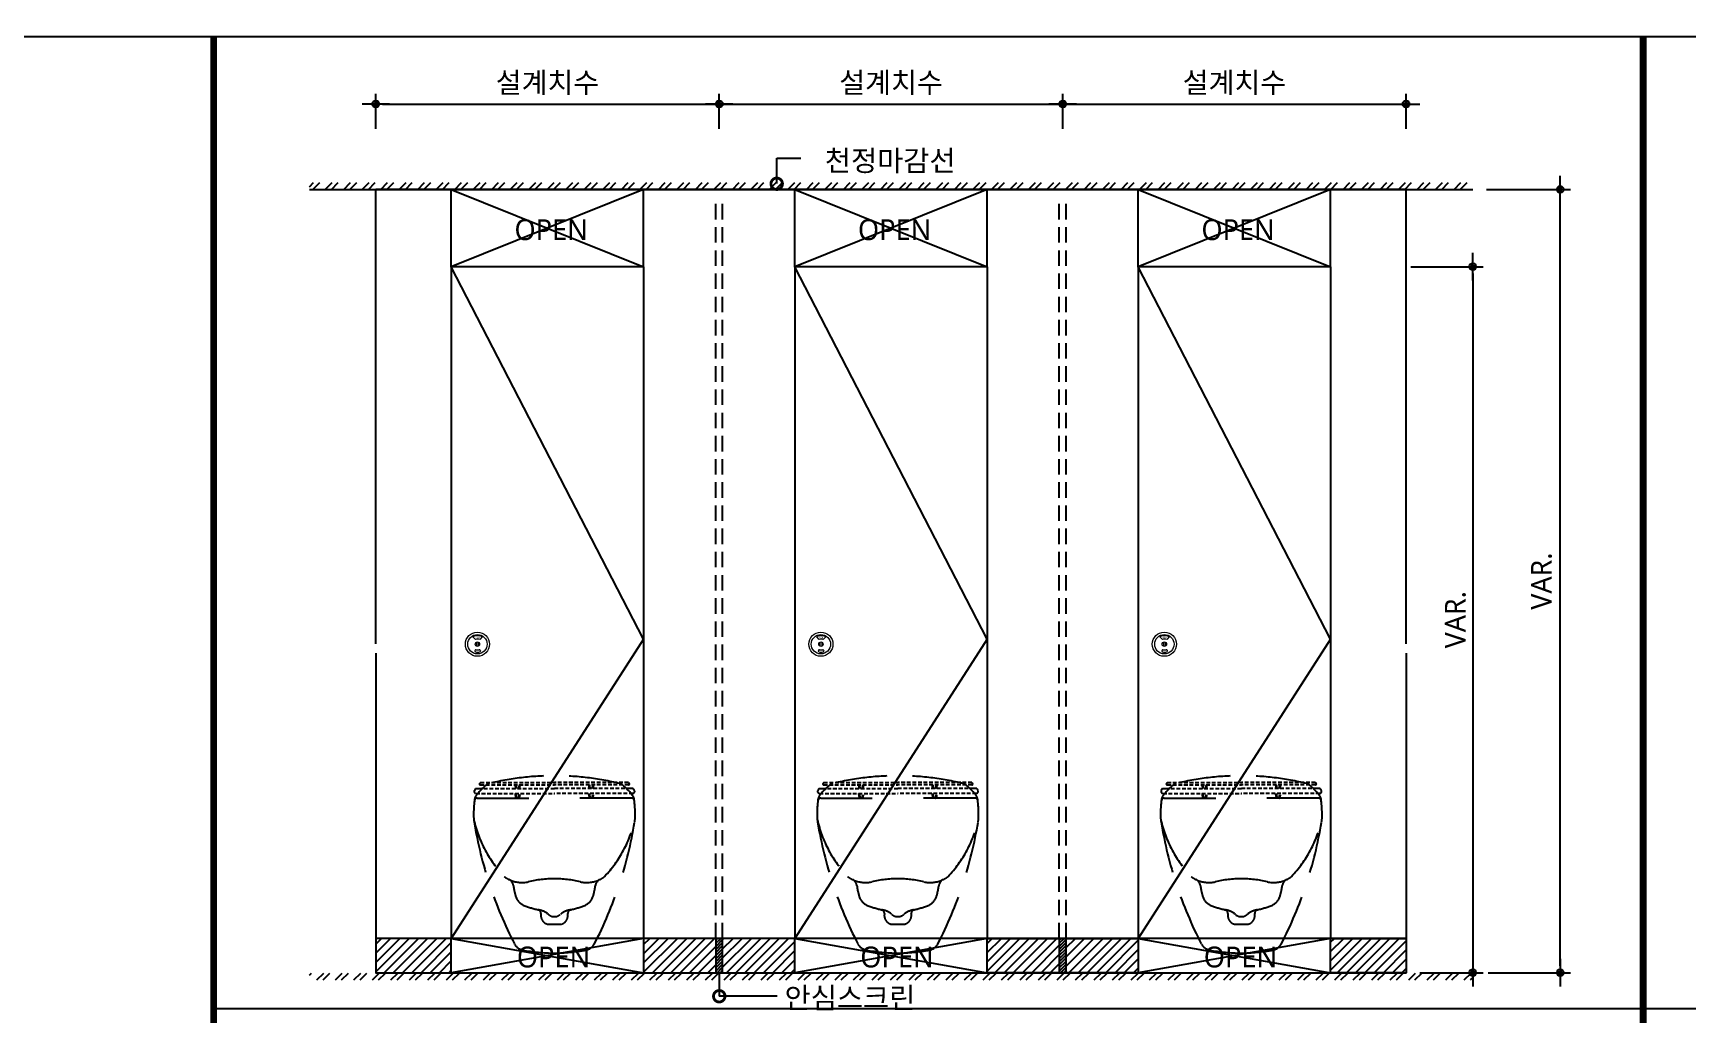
# Model space of a CAD drawing. Extents: x -256 to 8104, y -176 to 5714.
# Drawn here: x 2221 to 4629, y 4116 to 5543 of the extents above; entities that cross this region are included whole.
import ezdxf
from ezdxf.enums import TextEntityAlignment as Align

# ---------------------------------------------------------------- set-up
doc = ezdxf.new("R2010")
doc.units = 0
doc.header["$LTSCALE"] = 30
doc.linetypes.add('HIDDEN', pattern=[0.375, 0.25, -0.125])
doc.layers.get('0').update_dxf_attribs({"linetype": 'CONTINUOUS'})
doc.layers.get('DEFPOINTS').update_dxf_attribs({"linetype": 'CONTINUOUS'})
for name, color, linetype in [('DIM', 7, 'CONTINUOUS'), ('HAT', 8, 'CONTINUOUS'), ('HID', 9, 'HIDDEN'), ('문자', 3, 'CONTINUOUS'), ('부자재', 4, 'CONTINUOUS'), ('잠금쇠(회전형)', 4, 'CONTINUOUS'), ('치수', 1, 'CONTINUOUS'), ('판넬', 2, 'CONTINUOUS'), ('해치', 8, 'CONTINUOUS')]:
    doc.layers.add(name, color=color, linetype=linetype)
doc.styles.add('HDW', font='gulim.ttc')
doc.styles.add('돋움', font='malgun.ttf')
doc.dimstyles.new('10', dxfattribs={"dimscale": 10, "dimtxt": 3, "dimasz": 1, "dimexe": 1.5, "dimexo": 2, "dimgap": 1, "dimtad": 1, "dimdec": 0, "dimlunit": 6, "dimtxsty": '돋움', "dimblk": 'DIMDOT', "dimcen": -1, "dimdle": 1.5, "dimclrt": 3, "dimazin": 3, "dimtfac": 1, "dimtdec": 0, "dimtix": 1, "dimtmove": 2, "dimatfit": 3, "dimldrblk": 'DIMDOT', "dimarcsym": 0})

# ---------------------------------------------------------------- blocks, each defined once
blk = doc.blocks.new('DIMDOT')
at = {"linetype": 'Continuous'}
blk.add_line((-2, 0), (2, 0), dxfattribs=at)
for radius in [0.5, 0.25]:
    blk.add_circle((0, 0), radius, dxfattribs=at)
blk = doc.blocks.new('*D152')
at = {"layer": 'DEFPOINTS', "color": 0}
for p in [(71617.5, 263.4), (71117.5, 207.1), (71617.5, 207.1)]:
    blk.add_point(p, dxfattribs=at)
at = {"layer": 'DIM', "color": 0, "lineweight": -2, "ltscale": 10}
for p, q in [((71117.5, 227.1), (71117.5, 278.4)), ((71617.5, 227.1), (71617.5, 278.4)), ((71127.5, 263.4), (71607.5, 263.4))]:
    blk.add_line(p, q, dxfattribs=at)
at = {"layer": 'DIM', "color": 0, "lineweight": -2, "xscale": 10, "yscale": 10, "zscale": 10, "rotation": 180}
blk.add_blockref('DIMDOT', (71117.5, 263.4), dxfattribs=at)
at = {"layer": 'DIM', "color": 0, "lineweight": -2, "xscale": 10, "yscale": 10, "zscale": 10}
blk.add_blockref('DIMDOT', (71617.5, 263.4), dxfattribs=at)
at = {"layer": 'DIM', "color": 3, "insert": (71367.5, 293), "char_height": 30, "attachment_point": 5, "style": '돋움'}
blk.add_mtext('설계치수', dxfattribs=at)
blk = doc.blocks.new('*D153')
at = {"layer": 'DEFPOINTS', "color": 0}
for p in [(72117.5, 263.4), (71617.5, 207.1), (72117.5, 207.1)]:
    blk.add_point(p, dxfattribs=at)
at = {"layer": 'DIM', "color": 0, "lineweight": -2, "ltscale": 10}
for p, q in [((71617.5, 227.1), (71617.5, 278.4)), ((72117.5, 227.1), (72117.5, 278.4)), ((71627.5, 263.4), (72107.5, 263.4))]:
    blk.add_line(p, q, dxfattribs=at)
at = {"layer": 'DIM', "color": 0, "lineweight": -2, "xscale": 10, "yscale": 10, "zscale": 10, "rotation": 180}
blk.add_blockref('DIMDOT', (71617.5, 263.4), dxfattribs=at)
at = {"layer": 'DIM', "color": 0, "lineweight": -2, "xscale": 10, "yscale": 10, "zscale": 10}
blk.add_blockref('DIMDOT', (72117.5, 263.4), dxfattribs=at)
at = {"layer": 'DIM', "color": 3, "insert": (71867.5, 293), "char_height": 30, "attachment_point": 5, "style": '돋움'}
blk.add_mtext('설계치수', dxfattribs=at)
blk = doc.blocks.new('*D154')
at = {"layer": 'DEFPOINTS', "color": 0}
for p in [(72617.5, 263.4), (72117.5, 207.1), (72617.5, 207.1)]:
    blk.add_point(p, dxfattribs=at)
at = {"layer": 'DIM', "color": 0, "lineweight": -2, "ltscale": 10}
for p, q in [((72117.5, 227.1), (72117.5, 278.4)), ((72617.5, 227.1), (72617.5, 278.4)), ((72127.5, 263.4), (72607.5, 263.4))]:
    blk.add_line(p, q, dxfattribs=at)
at = {"layer": 'DIM', "color": 0, "lineweight": -2, "xscale": 10, "yscale": 10, "zscale": 10, "rotation": 180}
blk.add_blockref('DIMDOT', (72117.5, 263.4), dxfattribs=at)
at = {"layer": 'DIM', "color": 0, "lineweight": -2, "xscale": 10, "yscale": 10, "zscale": 10}
blk.add_blockref('DIMDOT', (72617.5, 263.4), dxfattribs=at)
at = {"layer": 'DIM', "color": 3, "insert": (72367.5, 293), "char_height": 30, "attachment_point": 5, "style": '돋움'}
blk.add_mtext('설계치수', dxfattribs=at)
blk = doc.blocks.new('*D155')
at = {"layer": 'DEFPOINTS', "color": 0}
for p in [(72604.1, 26.6), (72617.5, -1000.8), (72714.4, -1000.8)]:
    blk.add_point(p, dxfattribs=at)
at = {"layer": 'DIM', "color": 0, "lineweight": -2, "ltscale": 10}
for p, q in [((72624.1, 26.6), (72729.4, 26.6)), ((72714.4, 16.6), (72714.4, -990.8)), ((72637.5, -1000.8), (72729.4, -1000.8))]:
    blk.add_line(p, q, dxfattribs=at)
at = {"layer": 'DIM', "color": 0, "lineweight": -2, "xscale": 10, "yscale": 10, "zscale": 10}
for p, rotation in [((72714.4, 26.6), 90), ((72714.4, -1000.8), 270)]:
    blk.add_blockref('DIMDOT', p, dxfattribs=dict(at, rotation=rotation))
at = {"layer": 'DIM', "color": 3, "insert": (72689.2, -487.1), "char_height": 30, "attachment_point": 5, "rotation": 90, "style": '돋움'}
blk.add_mtext('VAR.', dxfattribs=at)
blk = doc.blocks.new('A$C460A2A32')
at = {"color": 0}
for p, q in [((2.8, 20), (0.5, 16)), ((2.8, 20), (8.6, 20)), ((3.9, 10), (162.3, 10)), ((8.6, 20), (162.3, 20)), ((12.8, 32), (11.2, 30.4)), ((12.6, 27), (162.3, 27)), ((12.8, 32), (162.3, 32)), ((311.8, 32), (162.3, 32)), ((312, 27), (162.3, 27)), ((316, 20), (162.3, 20)), ((320.7, 10), (162.3, 10)), ((311.8, 32), (313.4, 30.4)), ((321.8, 20), (316, 20)), ((321.8, 20), (324.1, 16))]:
    blk.add_line(p, q, dxfattribs=at)
for centre, radius, start, end in [((3.9, 14), 4, 150.0107, 270), ((12.6, 29), 2, 135, 270), ((108.9, 28.2), 26, 182.6717, 198.4118), ((108.9, 10), 26, 180, 202.6199), ((107.4, 28.2), 23, 183.0205, 200.9186), ((107.4, 10), 23, 180, 205.7715), ((68.6, 10), 23, 334.2285, 0), ((68.6, 28.2), 23, 339.0814, 356.9795), ((67.1, 10), 26, 337.3801, 0), ((67.1, 28.2), 26, 341.5882, 357.3283), ((257.5, 28.2), 26, 182.6717, 198.4118), ((257.5, 10), 26, 180, 202.6199), ((256, 28.2), 23, 183.0205, 200.9186), ((256, 10), 23, 180, 205.7715), ((217.2, 10), 23, 334.2285, 0), ((217.2, 28.2), 23, 339.0814, 356.9795), ((215.7, 10), 26, 337.3801, 0), ((215.7, 28.2), 26, 341.5882, 357.3283), ((312, 29), 2, 270, 45), ((320.7, 14), 4, 270, 29.9893)]:
    blk.add_arc(centre, radius, start, end, dxfattribs=at)
blk = doc.blocks.new('_DOTSMALL')
at = {"color": 0, "linetype": 'ByBlock', "const_width": 0.5}
blk.add_lwpolyline([(-0.0625, 0, 1), (0.0625, 0, 1)], format="xyb", close=True, dxfattribs=at)
blk = doc.blocks.new('A$C63EC304E')
at = {"layer": '치수', "color": 1, "xscale": 2.5, "yscale": 2.5, "zscale": 2.5, "rotation": 234.3098741996962}
blk.add_blockref('_DOTSMALL', (0.31, 0.31), dxfattribs=at)
blk = doc.blocks.new('A$C2BC9653E')
at = {"layer": '치수', "xscale": 0.3333333333333333, "yscale": 0.3333333333333333, "zscale": 0.3333333333333333}
blk.add_blockref('A$C63EC304E', (0, 0), dxfattribs=at)
blk = doc.blocks.new('A$C7FC71301')
at = {"layer": '치수', "rotation": 180}
blk.add_blockref('A$C2BC9653E', (0.208, 0.208), dxfattribs=at)
blk = doc.blocks.new('A$C4A20372B')
at = {"layer": '치수'}
blk.add_blockref('A$C7FC71301', (0, 0), dxfattribs=at)
blk = doc.blocks.new('A$C566469F5')
at = {"layer": '치수'}
blk.add_blockref('A$C4A20372B', (0, 0), dxfattribs=at)
blk = doc.blocks.new('A$C7E317CD4')
at = {"layer": '해치', "xscale": 2, "yscale": 2, "zscale": 2}
blk.add_blockref('A$C566469F5', (0, 0), dxfattribs=at)
blk = doc.blocks.new('A$C601D7F27')
at = {"layer": '치수'}
blk.add_blockref('A$C7E317CD4', (0, 0), dxfattribs=at)
blk = doc.blocks.new('A$C38802C08')
at = {"layer": '치수'}
blk.add_blockref('A$C601D7F27', (0, 0), dxfattribs=at)
blk = doc.blocks.new('*D172')
at = {"layer": 'DEFPOINTS', "color": 0}
for p in [(72714.4, 139), (72841.8, 139), (72716.9, -1000.8)]:
    blk.add_point(p, dxfattribs=at)
at = {"layer": 'DIM', "color": 0, "lineweight": -2, "ltscale": 10}
for p, q in [((72734.4, 139), (72856.8, 139)), ((72841.8, -990.8), (72841.8, 129)), ((72736.9, -1000.8), (72856.8, -1000.8))]:
    blk.add_line(p, q, dxfattribs=at)
at = {"layer": 'DIM', "color": 0, "lineweight": -2, "xscale": 10, "yscale": 10, "zscale": 10}
for p, rotation in [((72841.8, 139), 90), ((72841.8, -1000.8), 270)]:
    blk.add_blockref('DIMDOT', p, dxfattribs=dict(at, rotation=rotation))
at = {"layer": 'DIM', "color": 3, "insert": (72814.5, -430.9), "char_height": 30, "attachment_point": 5, "rotation": 90, "style": '돋움'}
blk.add_mtext('VAR.', dxfattribs=at)
blk = doc.blocks.new('STS_06', base_point=(68397.3, -5176.8))
h = blk.add_hatch()
h.set_pattern_fill('ANSI31', color=3, scale=3, angle=180)
h.set_pattern_definition([(225, (68435.826, -5352.532), (6.735192, -6.735192), [])])
h.paths.add_polyline_path([(71227.5, -950.8), (71117.5, -950.8), (71117.5, -1000.8), (71227.5, -1000.8)])
h.paths.add_polyline_path([(71612.5, -950.8), (71507.5, -950.8), (71507.5, -1000.8), (71612.5, -1000.8)])
h.paths.add_polyline_path([(71727.5, -950.8), (71622.5, -950.8), (71622.5, -1000.8), (71727.5, -1000.8)])
h.paths.add_polyline_path([(72112.5, -950.8), (72007.5, -950.8), (72007.5, -1000.8), (72112.5, -1000.8)])
h.paths.add_polyline_path([(72227.5, -950.8), (72122.5, -950.8), (72122.5, -1000.8), (72227.5, -1000.8)])
h.paths.add_polyline_path([(72617.5, -950.8), (72507.5, -950.8), (72507.5, -1000.8), (72617.5, -1000.8)])
h = blk.add_hatch()
h.set_pattern_fill('ANSI31', color=2, style=0)
h.set_pattern_definition([(45, (68435.8263, -5352.532), (-2.245064, 2.245064), [])])
h.paths.add_polyline_path([(71622.5, -950.8), (71612.5, -950.8), (71612.5, -1000.8), (71622.5, -1000.8)])
h = blk.add_hatch()
h.set_pattern_fill('ANSI31', color=2, style=0)
h.set_pattern_definition([(45, (68935.8263, -5352.532), (-2.245064, 2.245064), [])])
h.paths.add_polyline_path([(72122.5, -950.8), (72112.5, -950.8), (72112.5, -1000.8), (72122.5, -1000.8)])
at = {"layer": 'HAT'}
h = blk.add_hatch(dxfattribs=at)
h.set_pattern_fill('ANSI32', color=256, scale=2, style=0)
h.set_pattern_definition([(45, (59781.457, -5494.008), (-13.470384, 13.470384), []), (45, (59790.437, -5494.008), (-13.470384, 13.470384), [])])
h.paths.add_polyline_path([(71020.8, 149), (72714.4, 149), (72714.4, 139), (71020.8, 139)])
h = blk.add_hatch(dxfattribs=at)
h.set_pattern_fill('ANSI32', color=256, scale=2, style=0)
h.set_pattern_definition([(45, (59781.457, -5312.028), (-13.470384, 13.470384), []), (45, (59790.437, -5312.028), (-13.470384, 13.470384), [])])
h.paths.add_polyline_path([(71020.8, -1011.3), (72714.4, -1011.3), (72714.4, -1001.3), (71020.8, -1001.3)])
at = {"color": 2}
for p, q in [((71020.8, 139), (72714.4, 139)), ((71507.5, -950.8), (71507.5, -1000.8)), ((71612.5, -950.8), (71612.5, -1000.8)), ((72112.5, -950.8), (72112.5, -1000.8)), ((72227.5, -950.8), (72227.5, -1000.8))]:
    blk.add_line(p, q, dxfattribs=at)
for p, q in [((71117.5, -522.1), (71117.5, 139)), ((72617.5, -522.1), (72617.5, 139)), ((71117.5, -535.9), (71117.5, -1000.8)), ((72617.5, -535.9), (72617.5, -1000.8)), ((71117.5, -1000.8), (72617.5, -1000.8))]:
    blk.add_line(p, q)
at = {"color": 8}
blk.add_line((70881.5, -1052.6), (74229.3, -1052.6), dxfattribs=at)
at = {"color": 2}
for points in [[(68396.6, 361.6), (75649, 361.6), (75649, -5176.7), (68396.6, -5176.7)], [(68396.6, 361.6), (75649, 361.6), (75649, -5176.7), (68396.6, -5176.7)], [(68396.6, 361.6), (76378.5, 361.6), (76378.5, -5176.7), (68396.6, -5176.7)], [(71227.5, -950.8), (71117.5, -950.8), (71117.5, -1000.8), (71227.5, -1000.8)], [(71727.5, -950.8), (71507.5, -950.8), (71507.5, -1000.8), (71727.5, -1000.8)], [(71622.5, -950.8), (71612.5, -950.8), (71612.5, -1000.8), (71622.5, -1000.8)], [(72007.5, -950.8), (72227.5, -950.8), (72227.5, -1000.8), (72007.5, -1000.8)], [(72122.5, -950.8), (72112.5, -950.8), (72112.5, -1000.8), (72122.5, -1000.8)], [(72507.5, -950.8), (72617.5, -950.8), (72617.5, -1000.8), (72507.5, -1000.8)]]:
    blk.add_lwpolyline(points, close=True, dxfattribs=at)
at = {"color": 8, "const_width": 10}
for points in [[(70881.5, -2407.5), (70881.5, 361.6)], [(72962.5, -2407.5), (72962.5, 361.6)]]:
    blk.add_lwpolyline(points, dxfattribs=at)
at = {"layer": 'HID', "ltscale": 3}
for p, q in [((71612.5, -950.8), (71612.5, 128)), ((71622.5, -950.8), (71622.5, 128)), ((72112.5, -950.8), (72112.5, 128)), ((72122.5, -950.8), (72122.5, 128))]:
    blk.add_line(p, q, dxfattribs=at)
at = {"layer": 'HID', "ltscale": 10}
for p, q in [((71265.3, -746.8), (71377.5, -746.8)), ((71489.8, -746.8), (71377.5, -746.8)), ((71765.3, -746.8), (71877.5, -746.8)), ((71989.8, -746.8), (71877.5, -746.8)), ((72265.3, -746.8), (72377.5, -746.8)), ((72489.8, -746.8), (72377.5, -746.8))]:
    blk.add_line(p, q, dxfattribs=at)
for centre, radius, start, end in [((71377.5, -1117.2), 403.1, 76.2923, 103.7077), ((71877.5, -1117.2), 403.1, 76.2923, 103.7077), ((72377.5, -1117.2), 403.1, 76.2923, 103.7077), ((71270.4, -748.9), 9, 143.1013, 172.4918), ((71335.2, -797.5), 90, 128.0065, 143.1013), ((71283.5, -731.3), 6, 103.9579, 128.0065), ((71471.6, -731.3), 6, 51.9935, 76.0421), ((71419.9, -797.5), 90, 36.8987, 51.9935), ((71484.7, -748.9), 9, 7.5082, 36.8987), ((71770.4, -748.9), 9, 143.1013, 172.4918), ((71835.2, -797.5), 90, 128.0065, 143.1013), ((71783.5, -731.3), 6, 103.9579, 128.0065), ((71971.6, -731.3), 6, 51.9935, 76.0421), ((71919.9, -797.5), 90, 36.8987, 51.9935), ((71984.7, -748.9), 9, 7.5082, 36.8987), ((72270.4, -748.9), 9, 143.1013, 172.4918), ((72335.2, -797.5), 90, 128.0065, 143.1013), ((72283.5, -731.3), 6, 103.9579, 128.0065), ((72471.6, -731.3), 6, 51.9935, 76.0421), ((72419.9, -797.5), 90, 36.8987, 51.9935), ((72484.7, -748.9), 9, 7.5082, 36.8987), ((71439.9, -771.2), 180, 172.4918, 181.055), ((71265.3, -751), 4.2, 90, 173.3826), ((71489.8, -751), 4.2, 6.6174, 90), ((71315.1, -771.2), 180, 358.945, 7.5082), ((71939.9, -771.2), 180, 172.4918, 181.055), ((71765.3, -751), 4.2, 90, 173.3826), ((71989.8, -751), 4.2, 6.6174, 90), ((71815.1, -771.2), 180, 358.945, 7.5082), ((72439.9, -771.2), 180, 172.4918, 181.055), ((72265.3, -751), 4.2, 90, 173.3826), ((72489.8, -751), 4.2, 6.6174, 90), ((72315.1, -771.2), 180, 358.945, 7.5082), ((71302, -773.8), 42, 181.055, 190.5892), ((71432.8, -738.8), 177, 192.809, 223.5419), ((71855, -683.6), 602.3, 189.3568, 207.2383), ((70900.1, -683.6), 602.3, 332.7617, 350.6432), ((71322.3, -738.8), 177, 316.4581, 347.191), ((71453.1, -773.8), 42, 349.4108, 358.945), ((71802, -773.8), 42, 181.055, 190.5892), ((71932.8, -738.8), 177, 192.809, 223.5419), ((72355, -683.6), 602.3, 189.3568, 207.2383), ((71400.1, -683.6), 602.3, 332.7617, 350.6432), ((71822.3, -738.8), 177, 316.4581, 347.191), ((71953.1, -773.8), 42, 349.4108, 358.945), ((72302, -773.8), 42, 181.055, 190.5892), ((72432.8, -738.8), 177, 192.809, 223.5419), ((72855, -683.6), 602.3, 189.3568, 207.2383), ((71900.1, -683.6), 602.3, 332.7617, 350.6432), ((72322.3, -738.8), 177, 316.4581, 347.191), ((72453.1, -773.8), 42, 349.4108, 358.945), ((71330.1, -827.5), 42, 232.3598, 243.5689), ((71306.1, -875.8), 12, 6.9609, 63.5689), ((71330.1, -827.5), 42, 248.0565, 282.8609), ((71377.5, -1035.1), 171, 90, 102.8609), ((71377.5, -1035.1), 171, 77.1391, 90), ((71425, -827.5), 42, 257.1391, 291.9435), ((71449, -875.8), 12, 116.4311, 173.0391), ((71425, -827.5), 42, 296.4311, 307.6402), ((71830.1, -827.5), 42, 232.3598, 243.5689), ((71806.1, -875.8), 12, 6.9609, 63.5689), ((71830.1, -827.5), 42, 248.0565, 282.8609), ((71877.5, -1035.1), 171, 90, 102.8609), ((71877.5, -1035.1), 171, 77.1391, 90), ((71925, -827.5), 42, 257.1391, 291.9435), ((71949, -875.8), 12, 116.4311, 173.0391), ((71925, -827.5), 42, 296.4311, 307.6402), ((72330.1, -827.5), 42, 232.3598, 243.5689), ((72306.1, -875.8), 12, 6.9609, 63.5689), ((72330.1, -827.5), 42, 248.0565, 282.8609), ((72377.5, -1035.1), 171, 90, 102.8609), ((72377.5, -1035.1), 171, 77.1391, 90), ((72425, -827.5), 42, 257.1391, 291.9435), ((72449, -875.8), 12, 116.4311, 173.0391), ((72425, -827.5), 42, 296.4311, 307.6402), ((71408.4, -863.3), 91.1, 186.9609, 196.5836), ((71341.2, -883.3), 21, 196.5836, 247.6201), ((71413.8, -883.3), 21, 292.3799, 343.4164), ((71346.7, -863.3), 91.1, 343.4164, 353.0391), ((71908.4, -863.3), 91.1, 186.9609, 196.5836), ((71841.2, -883.3), 21, 196.5836, 247.6201), ((71913.8, -883.3), 21, 292.3799, 343.4164), ((71846.7, -863.3), 91.1, 343.4164, 353.0391), ((72408.4, -863.3), 91.1, 186.9609, 196.5836), ((72341.2, -883.3), 21, 196.5836, 247.6201), ((72413.8, -883.3), 21, 292.3799, 343.4164), ((72346.7, -863.3), 91.1, 343.4164, 353.0391), ((71377.5, -795.2), 116.3, 247.6201, 258.9228), ((71352, -914.8), 6, 0, 77.9673), ((71349.4, -938.8), 30, 49.4621, 78.9228), ((71371.4, -917.2), 13.6, 169.8446, 248.5821), ((71405.7, -938.8), 30, 101.0772, 130.5379), ((71383.7, -917.2), 13.6, 291.4179, 10.1554), ((71403, -914.8), 6, 102.0327, 180), ((71377.5, -795.2), 116.3, 281.0772, 292.3799), ((71877.5, -795.2), 116.3, 247.6201, 258.9228), ((71852, -914.8), 6, 0, 77.9673), ((71849.4, -938.8), 30, 49.4621, 78.9228), ((71871.4, -917.2), 13.6, 169.8446, 248.5821), ((71905.7, -938.8), 30, 101.0772, 130.5379), ((71883.7, -917.2), 13.6, 291.4179, 10.1554), ((71903, -914.8), 6, 102.0327, 180), ((71877.5, -795.2), 116.3, 281.0772, 292.3799), ((72377.5, -795.2), 116.3, 247.6201, 258.9228), ((72352, -914.8), 6, 0, 77.9673), ((72349.4, -938.8), 30, 49.4621, 78.9228), ((72371.4, -917.2), 13.6, 169.8446, 248.5821), ((72405.7, -938.8), 30, 101.0772, 130.5379), ((72383.7, -917.2), 13.6, 291.4179, 10.1554), ((72403, -914.8), 6, 102.0327, 180), ((72377.5, -795.2), 116.3, 281.0772, 292.3799), ((71377.5, -759.2), 171, 266.2838, 270), ((71377.5, -905.9), 13.3, 229.4621, 270), ((71377.5, -905.9), 13.3, 270, 310.5379), ((71377.5, -759.2), 171, 270, 273.7162), ((71877.5, -759.2), 171, 266.2838, 270), ((71877.5, -905.9), 13.3, 229.4621, 270), ((71877.5, -905.9), 13.3, 270, 310.5379), ((71877.5, -759.2), 171, 270, 273.7162), ((72377.5, -759.2), 171, 266.2838, 270), ((72377.5, -905.9), 13.3, 229.4621, 270), ((72377.5, -905.9), 13.3, 270, 310.5379), ((72377.5, -759.2), 171, 270, 273.7162), ((71334.9, -950.1), 18, 210.6249, 258.7833), ((71420.1, -950.1), 18, 281.2167, 329.3751), ((71834.9, -950.1), 18, 210.6249, 258.7833), ((71920.1, -950.1), 18, 281.2167, 329.3751), ((72334.9, -950.1), 18, 210.6249, 258.7833), ((72420.1, -950.1), 18, 281.2167, 329.3751), ((71377.5, -735.2), 237, 258.7833, 270), ((71377.5, -735.2), 237, 270, 281.2167), ((71877.5, -735.2), 237, 258.7833, 270), ((71877.5, -735.2), 237, 270, 281.2167), ((72377.5, -735.2), 237, 258.7833, 270), ((72377.5, -735.2), 237, 270, 281.2167)]:
    blk.add_arc(centre, radius, start, end, dxfattribs=at)
at = {"layer": '부자재', "color": 3}
blk.add_line((72617.5, 139), (71117.5, 139), dxfattribs=at)
blk.add_line((72617.5, 139), (71117.5, 139), dxfattribs=at)
at = {"layer": '잠금쇠(회전형)', "linetype": 'Continuous', "lineweight": 15}
for p, q in [((71259, -512.1), (71262.6, -516.1)), ((71264.1, -519.8), (71264.1, -525.6)), ((71266.8, -519.8), (71266.8, -525.6)), ((71272.6, -512.1), (71269, -516.1)), ((71759, -512.1), (71762.6, -516.1)), ((71764.1, -519.8), (71764.1, -525.6)), ((71766.8, -519.8), (71766.8, -525.6)), ((71772.6, -512.1), (71769, -516.1)), ((72259, -512.1), (72262.6, -516.1)), ((72264.1, -519.8), (72264.1, -525.6)), ((72266.8, -519.8), (72266.8, -525.6)), ((72272.6, -512.1), (72269, -516.1)), ((71262.2, -531.3), (71261.8, -532.4)), ((71269.4, -531.3), (71269.8, -532.4)), ((71762.2, -531.3), (71761.8, -532.4)), ((71769.4, -531.3), (71769.8, -532.4)), ((72262.2, -531.3), (72261.8, -532.4)), ((72269.4, -531.3), (72269.8, -532.4))]:
    blk.add_line(p, q, dxfattribs=at)
for centre, radius in [((71265.5, -522.7), 17.6), ((71765.5, -522.7), 17.6), ((72265.5, -522.7), 17.6), ((71265.5, -522.7), 14.1), ((71265.5, -522.7), 3.21), ((71765.5, -522.7), 14.1), ((71765.5, -522.7), 3.21), ((72265.5, -522.7), 14.1), ((72265.5, -522.7), 3.21)]:
    blk.add_circle(centre, radius, dxfattribs=at)
for centre, radius, start, end in [((71265.8, -524.4), 14.1, 61.0478, 118.9522), ((71265.8, -522.1), 6.81, 61.8696, 118.1304), ((71765.8, -524.4), 14.1, 61.0478, 118.9522), ((71765.8, -522.1), 6.81, 61.8696, 118.1304), ((72265.8, -524.4), 14.1, 61.0478, 118.9522), ((72265.8, -522.1), 6.81, 61.8696, 118.1304), ((71262.7, -532.8), 0.98, 160.8571, 255.4685), ((71263.1, -531.6), 0.98, 72.2332, 160.8571), ((71265.8, -521), 13.2, 255.4685, 284.5315), ((71265.8, -523.3), 7.75, 252.2332, 287.7668), ((71268.5, -531.6), 0.98, 19.1429, 107.7668), ((71268.9, -532.8), 0.98, 284.5315, 19.1429), ((71762.7, -532.8), 0.98, 160.8571, 255.4685), ((71763.1, -531.6), 0.98, 72.2332, 160.8571), ((71765.8, -521), 13.2, 255.4685, 284.5315), ((71765.8, -523.3), 7.75, 252.2332, 287.7668), ((71768.5, -531.6), 0.98, 19.1429, 107.7668), ((71768.9, -532.8), 0.98, 284.5315, 19.1429), ((72262.7, -532.8), 0.98, 160.8571, 255.4685), ((72263.1, -531.6), 0.98, 72.2332, 160.8571), ((72265.8, -521), 13.2, 255.4685, 284.5315), ((72265.8, -523.3), 7.75, 252.2332, 287.7668), ((72268.5, -531.6), 0.98, 19.1429, 107.7668), ((72268.9, -532.8), 0.98, 284.5315, 19.1429)]:
    blk.add_arc(centre, radius, start, end, dxfattribs=at)
at = {"layer": '치수'}
for p, q in [((71701.2, 147.6), (71701.2, 184.7)), ((71701.2, 184.7), (71736.3, 184.7)), ((71227.5, 139), (71507.5, 26.6)), ((71507.5, 139), (71227.5, 26.6)), ((71727.5, 139), (72007.5, 26.6)), ((72007.5, 139), (71727.5, 26.6)), ((72227.5, 139), (72507.5, 26.6)), ((72507.5, 139), (72227.5, 26.6)), ((71507.5, -515.4), (71227.5, 26.6)), ((72007.5, -515.4), (71727.5, 26.6)), ((72507.5, -515.4), (72227.5, 26.6)), ((71507.5, -515.4), (71227.5, -950.8)), ((72007.5, -515.4), (71727.5, -950.8)), ((72507.5, -515.4), (72227.5, -950.8)), ((71227.5, -950.8), (71507.5, -1000.8)), ((71507.5, -950.8), (71227.5, -1000.8)), ((71727.5, -950.8), (72007.5, -1000.8)), ((72007.5, -950.8), (71727.5, -1000.8)), ((72227.5, -950.8), (72507.5, -1000.8)), ((72507.5, -950.8), (72227.5, -1000.8)), ((71617.5, -1000.8), (71617.5, -1035.1)), ((71701.7, -1035.1), (71617.5, -1035.1))]:
    blk.add_line(p, q, dxfattribs=at)
at = {"layer": '판넬', "color": 3}
for p, q in [((71227.5, 26.6), (71227.5, 139)), ((71507.5, 26.6), (71507.5, 139)), ((71727.5, 26.6), (71727.5, 139)), ((72007.5, 26.6), (72007.5, 139)), ((72227.5, 26.6), (72227.5, 139)), ((72507.5, 26.6), (72507.5, 139)), ((71227.5, -950.8), (71117.5, -950.8)), ((71727.5, -950.8), (71507.5, -950.8)), ((71727.5, -950.8), (71627.5, -950.8)), ((72227.5, -950.8), (72007.5, -950.8)), ((72617.5, -950.8), (72507.5, -950.8))]:
    blk.add_line(p, q, dxfattribs=at)
at = {"layer": '판넬'}
for p, q in [((71227.5, 26.6), (71227.5, -950.8)), ((71507.5, 26.6), (71227.5, 26.6)), ((71507.5, 26.6), (71507.5, -907.7)), ((71727.5, 26.6), (71727.5, -950.8)), ((72007.5, 26.6), (71727.5, 26.6)), ((72007.5, 26.6), (72007.5, -907.7)), ((72007.5, 26.6), (72007.5, 14.2)), ((72227.5, 26.6), (72227.5, -950.8)), ((72507.5, 26.6), (72227.5, 26.6)), ((72507.5, 26.6), (72507.5, -907.7)), ((72007.5, -85.8), (72007.5, -98.2)), ((72507.5, -85.8), (72507.5, -98.2)), ((71507.5, -907.7), (71507.5, -950.8)), ((72007.5, -907.7), (72007.5, -950.8)), ((72507.5, -907.7), (72507.5, -950.8)), ((71507.5, -950.8), (71227.5, -950.8)), ((72007.5, -950.8), (71727.5, -950.8)), ((72507.5, -950.8), (72227.5, -950.8))]:
    blk.add_line(p, q, dxfattribs=at)
at = {"layer": '판넬', "color": 4}
blk.add_line((72227.5, -950.8), (72127.5, -950.8), dxfattribs=at)
at = {"layer": 'HID', "ltscale": 10, "xscale": 0.7200000000011642, "yscale": 0.7200000000011642, "zscale": 0.7200000000011642}
for p in [(71260.7, -747), (71760.7, -747), (72260.7, -747)]:
    blk.add_blockref('A$C460A2A32', p, dxfattribs=at)
at = {"layer": '해치', "xscale": -20, "yscale": 20, "zscale": 20, "rotation": 180}
blk.add_blockref('A$C38802C08', (71697, 151.5), dxfattribs=at)
at = {"layer": '해치', "xscale": -20, "yscale": 20, "zscale": 20}
blk.add_blockref('A$C38802C08', (71621.7, -1039.2), dxfattribs=at)
at = {"layer": '문자', "style": '돋움'}
for s, p in [('천정마감선', (71866.4, 181.3)), ('OPEN', (71372.8, 80.5)), ('OPEN', (71872.8, 80.5)), ('OPEN', (72372.8, 80.5)), ('OPEN', (71376.3, -977.9)), ('OPEN', (71876.3, -977.9)), ('OPEN', (72376.3, -977.9)), ('안심스크린', (71807.8, -1036.8))]:
    blk.add_text(s, height=30.34, dxfattribs=at).set_placement(p, align=Align.MIDDLE)
at = {"layer": '잠금쇠(회전형)', "linetype": 'Continuous', "lineweight": 15, "style": 'HDW', "width": 0.659278}
for p, p2 in [((71262.7, -514.2), (71268.9, -514.2)), ((71762.7, -514.2), (71768.9, -514.2)), ((72262.7, -514.2), (72268.9, -514.2))]:
    blk.add_text('사용중', height=2.3, dxfattribs=at).set_placement(p, p2, align=Align.FIT)
at = {"layer": 'DIM', "ltscale": 10}
for base, p1, p2, picture, middle in [((71617.5, 263.4), (71117.5, 207.1), (71617.5, 207.1), '*D152', (71367.5, 293)), ((72117.5, 263.4), (71617.5, 207.1), (72117.5, 207.1), '*D153', (71867.5, 293)), ((72617.5, 263.4), (72117.5, 207.1), (72617.5, 207.1), '*D154', (72367.5, 293))]:
    dim = blk.add_linear_dim(base=base, p1=p1, p2=p2, text='설계치수', dimstyle='10', override={"dimtxsty": '돋움'}, dxfattribs=at)
    dim.commit()
    dim.dimension.update_dxf_attribs({"geometry": picture, "text_midpoint": middle})
dim = blk.add_linear_dim(base=(72841.8, 139), p1=(72716.9, -1000.8), p2=(72714.4, 139), angle=90, text='VAR.', dimstyle='10', dxfattribs=at)
dim.commit()
dim.dimension.update_dxf_attribs({"geometry": '*D172', "text_midpoint": (72814.5, -430.9), "dimtype": 160})
dim = blk.add_linear_dim(base=(72714.4, -1000.8), p1=(72604.1, 26.6), p2=(72617.5, -1000.8), angle=90, text='VAR.', dimstyle='10', override={"dimtxt": 3, "dimtxsty": '돋움'}, dxfattribs=at)
dim.commit()
dim.dimension.update_dxf_attribs({"geometry": '*D155', "text_midpoint": (72689.2, -487.1)})

msp = doc.modelspace()

# ---------------------------------------------------------------- block references
msp.add_blockref('STS_06', (0, 0))

doc.saveas('drawing.dxf')
